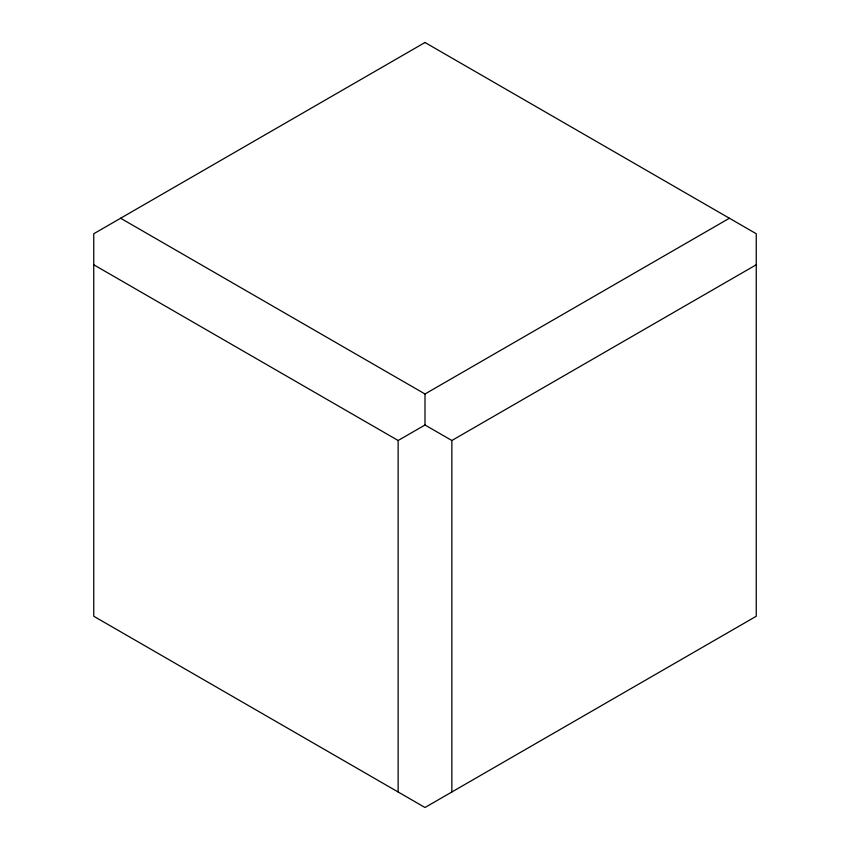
<?xml version="1.0" encoding="UTF-8"?>
<svg xmlns="http://www.w3.org/2000/svg" width="850" height="850" viewBox="0 0 850 850"><rect width="100%" height="100%" fill="white"/><g stroke="black" fill="none" stroke-linecap="round" stroke-linejoin="round"><path stroke-width="1.27" d="M120.604 218.238L425 393.986L729.396 218.238M93.744 264.764L398.14 440.502L425 425L425 393.986M425 425L451.86 440.502L756.256 264.764M451.86 440.502L451.86 791.998M398.14 440.502L398.14 791.998M425 42.5L93.744 233.75L93.744 616.25L425 807.5L756.256 616.25L756.256 233.75L425 42.5"/></g></svg>
